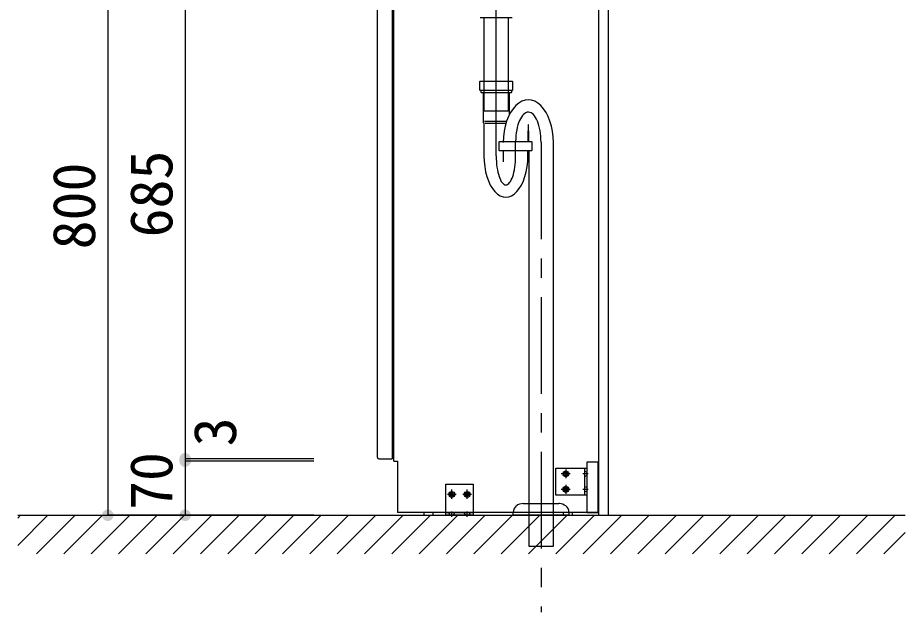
# Model space of a CAD drawing. Units: millimetres on the paper. Extents: x -205 to 195, y -144 to 136.
# Drawn here: x -14 to 31.92, y -48.11 to -17.36 of the extents above; entities that cross this region are included whole.
import ezdxf
from ezdxf.enums import TextEntityAlignment as Align

# ---------------------------------------------------------------- set-up
doc = ezdxf.new("R2010")
doc.units = ezdxf.units.MM
doc.linetypes.add('CHAIN1', pattern=[8, 5, -1, 1, -1])
doc.linetypes.add('DASHED2', pattern=[3, 2, -1])
for name, color, linetype in [('0-0_①\u3000中', 7, 'Continuous'), ('0-1_①\u3000細', 4, 'Continuous'), ('0-2_①\u3000太', 6, 'Continuous')]:
    doc.layers.add(name, color=color, linetype=linetype)
doc.styles.add('ＭＳ ゴシック', font='')
doc.styles.get('ＭＳ ゴシック').set_extended_font_data('MS Gothic')

msp = doc.modelspace()

# ---------------------------------------------------------------- hatches: boundary and pattern name
at = {"layer": '0-1_①\u3000細'}
for points in [[(-5.036, -40.172, 1), (-5.636, -40.172, 1)], [(-5.036, -40.172, 1), (-5.636, -40.172, 1)], [(-5.036, -40.292, 1), (-5.636, -40.292, 1)], [(-5.036, -40.292, 1), (-5.636, -40.292, 1)], [(-9.036, -43.092, 1), (-9.636, -43.092, 1)], [(-5.036, -43.092, 1), (-5.636, -43.092, 1)]]:
    msp.add_hatch(color=132, dxfattribs=at).paths.add_polyline_path(points)

# ---------------------------------------------------------------- linework, layer by layer
at = {"layer": '0-0_①\u3000中'}
for p, q in [((5.458, -40.292), (5.458, -11.852)), ((4.618, -40.112), (4.618, -13.824)), ((5.378, -16.629), (5.378, -40.172)), ((4.678, -40.172), (5.378, -40.172)), ((16.038, -42.952), (16.038, -40.352)), ((15.438, -42.952), (16.038, -42.952))]:
    msp.add_line(p, q, dxfattribs=at)
for points in [[(5.458, -11.852), (16.058, -11.852), (16.058, -42.952), (5.658, -42.952)], [(5.458, -40.292), (5.658, -40.292), (5.658, -42.952)], [(16.038, -40.352), (15.438, -40.352), (15.438, -42.952)]]:
    msp.add_lwpolyline(points, dxfattribs=at)
for points in [[(7.018, -42.952), (7.018, -43.092), (7.498, -43.092), (7.498, -42.952)], [(14.218, -42.952), (14.218, -43.092), (14.698, -43.092), (14.698, -42.952)]]:
    msp.add_lwpolyline(points, close=True, dxfattribs=at)
msp.add_arc((4.678, -40.112), 0.06, 180, 270, dxfattribs=at)
at = {"layer": '0-1_①\u3000細'}
for p, q in [((16.058, 42.908), (16.058, -43.092)), ((16.558, 42.908), (16.558, -43.092)), ((-9.336, -11.092), (-9.336, -43.092)), ((-5.336, -12.772), (-5.336, -40.172)), ((-5.336, -38.029), (-5.336, -40.292)), ((1.329, -40.172), (-5.336, -40.172)), ((1.329, -40.172), (-5.336, -40.172)), ((1.329, -40.292), (-5.336, -40.292)), ((1.329, -40.292), (-5.336, -40.292)), ((-5.336, -40.292), (-5.336, -43.092)), ((13.838, -40.652), (15.438, -40.652)), ((13.838, -42.052), (13.838, -40.652)), ((15.318, -40.652), (15.318, -42.052)), ((15.438, -40.652), (15.438, -42.052)), ((8.158, -43.092), (8.158, -41.492)), ((8.158, -41.492), (9.558, -41.492)), ((9.558, -41.492), (9.558, -43.092)), ((15.438, -42.052), (13.838, -42.052)), ((-13.996, -43.092), (31.92, -43.092)), ((-13.996, -44.653), (-12.435, -43.092)), ((-13.996, -43.239), (-13.849, -43.092)), ((-13.996, -43.092), (31.92, -43.092)), ((-13.02, -45.092), (-11.02, -43.092)), ((-11.606, -45.092), (-9.606, -43.092)), ((-10.192, -45.092), (-8.192, -43.092)), ((1.281, -43.092), (-9.336, -43.092)), ((-8.778, -45.092), (-6.778, -43.092)), ((-7.363, -45.092), (-5.363, -43.092)), ((-5.949, -45.092), (-3.949, -43.092)), ((1.329, -43.092), (-5.336, -43.092)), ((-4.535, -45.092), (-2.535, -43.092)), ((-3.121, -45.092), (-1.121, -43.092)), ((-1.707, -45.092), (0.293, -43.092)), ((-0.292, -45.092), (1.708, -43.092)), ((1.122, -45.092), (3.122, -43.092)), ((2.536, -45.092), (4.536, -43.092)), ((3.95, -45.092), (5.95, -43.092)), ((5.364, -45.092), (7.364, -43.092)), ((6.779, -45.092), (8.779, -43.092)), ((9.558, -42.972), (8.158, -42.972)), ((9.558, -43.092), (8.158, -43.092)), ((8.193, -45.092), (10.193, -43.092)), ((9.607, -45.092), (11.607, -43.092)), ((11.021, -45.092), (13.021, -43.092)), ((12.436, -45.092), (14.436, -43.092)), ((13.85, -45.092), (15.85, -43.092)), ((15.264, -45.092), (17.264, -43.092)), ((16.678, -45.092), (18.678, -43.092)), ((18.092, -45.092), (20.092, -43.092)), ((19.507, -45.092), (21.507, -43.092)), ((20.921, -45.092), (22.921, -43.092)), ((22.335, -45.092), (24.335, -43.092)), ((23.749, -45.092), (25.749, -43.092)), ((25.163, -45.092), (27.163, -43.092)), ((26.578, -45.092), (28.578, -43.092)), ((27.992, -45.092), (29.992, -43.092)), ((29.406, -45.092), (31.406, -43.092)), ((30.82, -45.092), (31.92, -43.992))]:
    msp.add_line(p, q, dxfattribs=at)
at = {"layer": '0-1_①\u3000細', "linetype": 'CHAIN1'}
for p, q in [((14.358, -40.725), (14.358, -41.178)), ((14.585, -40.952), (14.115, -40.952)), ((15.518, -40.952), (15.238, -40.952)), ((8.458, -42.238), (8.458, -41.769)), ((9.258, -42.238), (9.258, -41.769)), ((14.585, -41.752), (14.115, -41.752)), ((14.358, -41.525), (14.358, -41.978)), ((15.518, -41.752), (15.238, -41.752)), ((8.685, -42.012), (8.231, -42.012)), ((9.485, -42.012), (9.031, -42.012)), ((8.458, -43.172), (8.458, -42.892)), ((9.258, -43.172), (9.258, -42.892))]:
    msp.add_line(p, q, dxfattribs=at)
at = {"layer": '0-1_①\u3000細', "linetype": 'DASHED2'}
for p, q in [((15.318, -40.802), (15.438, -40.862)), ((15.438, -41.042), (15.318, -41.101)), ((15.438, -41.662), (15.318, -41.602)), ((15.438, -41.842), (15.318, -41.902)), ((8.368, -43.092), (8.308, -42.972)), ((8.548, -43.092), (8.608, -42.972)), ((9.168, -43.092), (9.108, -42.972)), ((9.408, -42.972), (9.348, -43.092))]:
    msp.add_line(p, q, dxfattribs=at)
at = {"layer": '0-1_①\u3000細'}
for centre, radius in [((14.358, -40.952), 0.15), ((14.358, -40.952), 0.09), ((14.358, -41.752), 0.15), ((14.358, -41.752), 0.09), ((8.458, -42.012), 0.15), ((8.458, -42.012), 0.09), ((9.258, -42.012), 0.15), ((9.258, -42.012), 0.09)]:
    msp.add_circle(centre, radius, dxfattribs=at)
at = {"layer": '0-2_①\u3000太', "linetype": 'CHAIN1'}
for p, q in [((10.758, -20.641), (10.758, -15.044)), ((10.758, -24.508), (10.758, -20.641)), ((11.76, -24.508), (11.76, -23.768)), ((11.76, -24.128), (11.76, -23.808)), ((13.078, -23.808), (13.078, -48.108))]:
    msp.add_line(p, q, dxfattribs=at)
at = {"layer": '0-2_①\u3000太'}
for p, q in [((9.927, -17.365), (9.928, -17.365)), ((11.588, -17.365), (9.927, -17.365)), ((10.123, -17.365), (10.123, -20.641)), ((11.393, -20.641), (11.393, -17.365)), ((9.927, -20.641), (11.589, -20.641)), ((9.898, -20.675), (9.898, -21.088)), ((9.927, -21.121), (9.928, -21.121)), ((9.927, -21.121), (9.928, -21.121)), ((11.588, -21.121), (9.927, -21.121)), ((9.958, -21.121), (9.958, -21.216)), ((11.558, -21.216), (11.558, -21.121)), ((11.588, -21.121), (11.589, -21.121)), ((11.618, -21.088), (11.618, -20.675)), ((9.99, -21.248), (9.958, -21.216)), ((10.758, -21.248), (9.99, -21.248)), ((10.078, -21.248), (10.078, -21.9)), ((11.526, -21.248), (10.758, -21.248)), ((11.438, -21.9), (11.438, -21.248)), ((11.526, -21.248), (11.558, -21.216)), ((10.078, -21.9), (10.078, -22.717)), ((11.438, -22.374), (11.438, -21.9)), ((10.117, -22.802), (10.087, -22.749)), ((10.758, -22.735), (10.145, -22.735)), ((10.19, -22.811), (10.758, -22.811)), ((11.289, -22.735), (10.758, -22.735)), ((10.758, -22.811), (11.265, -22.811)), ((10.9, -23.802), (10.9, -24.215)), ((10.929, -23.768), (12.591, -23.768)), ((12.62, -24.215), (12.62, -23.802)), ((13.714, -44.692), (13.714, -23.808)), ((10.929, -24.248), (10.93, -24.248)), ((12.59, -24.248), (10.929, -24.248)), ((11.124, -24.266), (11.124, -24.508)), ((12.396, -24.508), (12.396, -24.266)), ((12.442, -24.248), (12.442, -44.692)), ((12.569, -24.248), (12.57, -24.248)), ((11.124, -24.508), (11.124, -24.819)), ((12.158, -42.492), (13.998, -42.492)), ((14.518, -43.092), (14.498, -43.092)), ((14.518, -42.931), (14.518, -43.092)), ((12.442, -44.692), (13.714, -44.692))]:
    msp.add_line(p, q, dxfattribs=at)
at = {"layer": '0-2_①\u3000太', "linetype": 'DASHED2'}
for p, q in [((10.123, -20.641), (10.123, -22.181)), ((11.393, -22.181), (11.393, -20.641)), ((10.123, -22.181), (11.393, -22.181))]:
    msp.add_line(p, q, dxfattribs=at)
at = {"layer": '0-2_①\u3000太'}
for points in [[(10.122, -22.822), (10.122, -23.492), (10.122, -24.508)], [(14.498, -43.092), (11.638, -43.092), (11.638, -42.931)]]:
    msp.add_lwpolyline(points, dxfattribs=at)
for centre, radius, start, end in [((10.168, -20.881), 0.34, 135.0991, 142.572), ((11.348, -20.881), 0.34, 37.428, 44.9009), ((10.168, -20.881), 0.34, 217.428, 224.9009), ((11.348, -20.881), 0.34, 315.0991, 322.572), ((10.142, -22.717), 0.064, 180, 210), ((10.082, -22.822), 0.04, 0, 30), ((11.17, -24.008), 0.34, 135.0991, 142.572), ((12.35, -24.008), 0.34, 37.428, 44.9009), ((11.17, -24.008), 0.34, 217.428, 224.9009), ((11.084, -24.266), 0.04, 0, 26.1776), ((12.436, -24.266), 0.04, 153.8225, 180), ((12.35, -24.008), 0.34, 315.0991, 322.572), ((12.038, -42.931), 0.4, 126.7322, 180), ((12.158, -43.092), 0.6, 90, 126.7322), ((13.998, -43.092), 0.6, 87.1708, 90), ((13.998, -43.092), 0.6, 53.2678, 87.1708), ((14.118, -42.931), 0.4, 0, 53.2678)]:
    msp.add_arc(centre, radius, start, end, dxfattribs=at)
for centre, major_axis, ratio, start_param, end_param in [((12.419, -23.808), (0, 2.196), 0.589771, 4.712389, 7.853982), ((12.419, -23.808), (0, 0.924), 0.025041, 4.755693, 7.810678), ((11.259, -24.508), (0, -2.136), 0.532251, 4.712389, 7.853982)]:
    msp.add_ellipse(centre, major_axis=major_axis, ratio=ratio, start_param=start_param, end_param=end_param, dxfattribs=at)
at = {"layer": '0-2_①\u3000太', "linetype": 'CHAIN1'}
for centre, major_axis, ratio, start_param, end_param in [((12.419, -23.808), (0, 1.56), 0.422524, 4.712389, 7.828338), ((11.259, -24.508), (0, -1.5), 0.333708, 4.712354, 7.853915)]:
    msp.add_ellipse(centre, major_axis=major_axis, ratio=ratio, start_param=start_param, end_param=end_param, dxfattribs=at)

# ---------------------------------------------------------------- texts
at = {"layer": '0-1_①\u3000細', "style": 'ＭＳ ゴシック'}
for s, p in [('685', (-5.336, -28.722)), ('800', (-9.336, -29.342)), ('3', (-2.038, -39.529)), ('70', (-5.336, -42.818))]:
    msp.add_text(s, height=2.199, rotation=90, dxfattribs=at).set_placement(p, align=Align.BOTTOM_LEFT)

doc.saveas('drawing.dxf')
